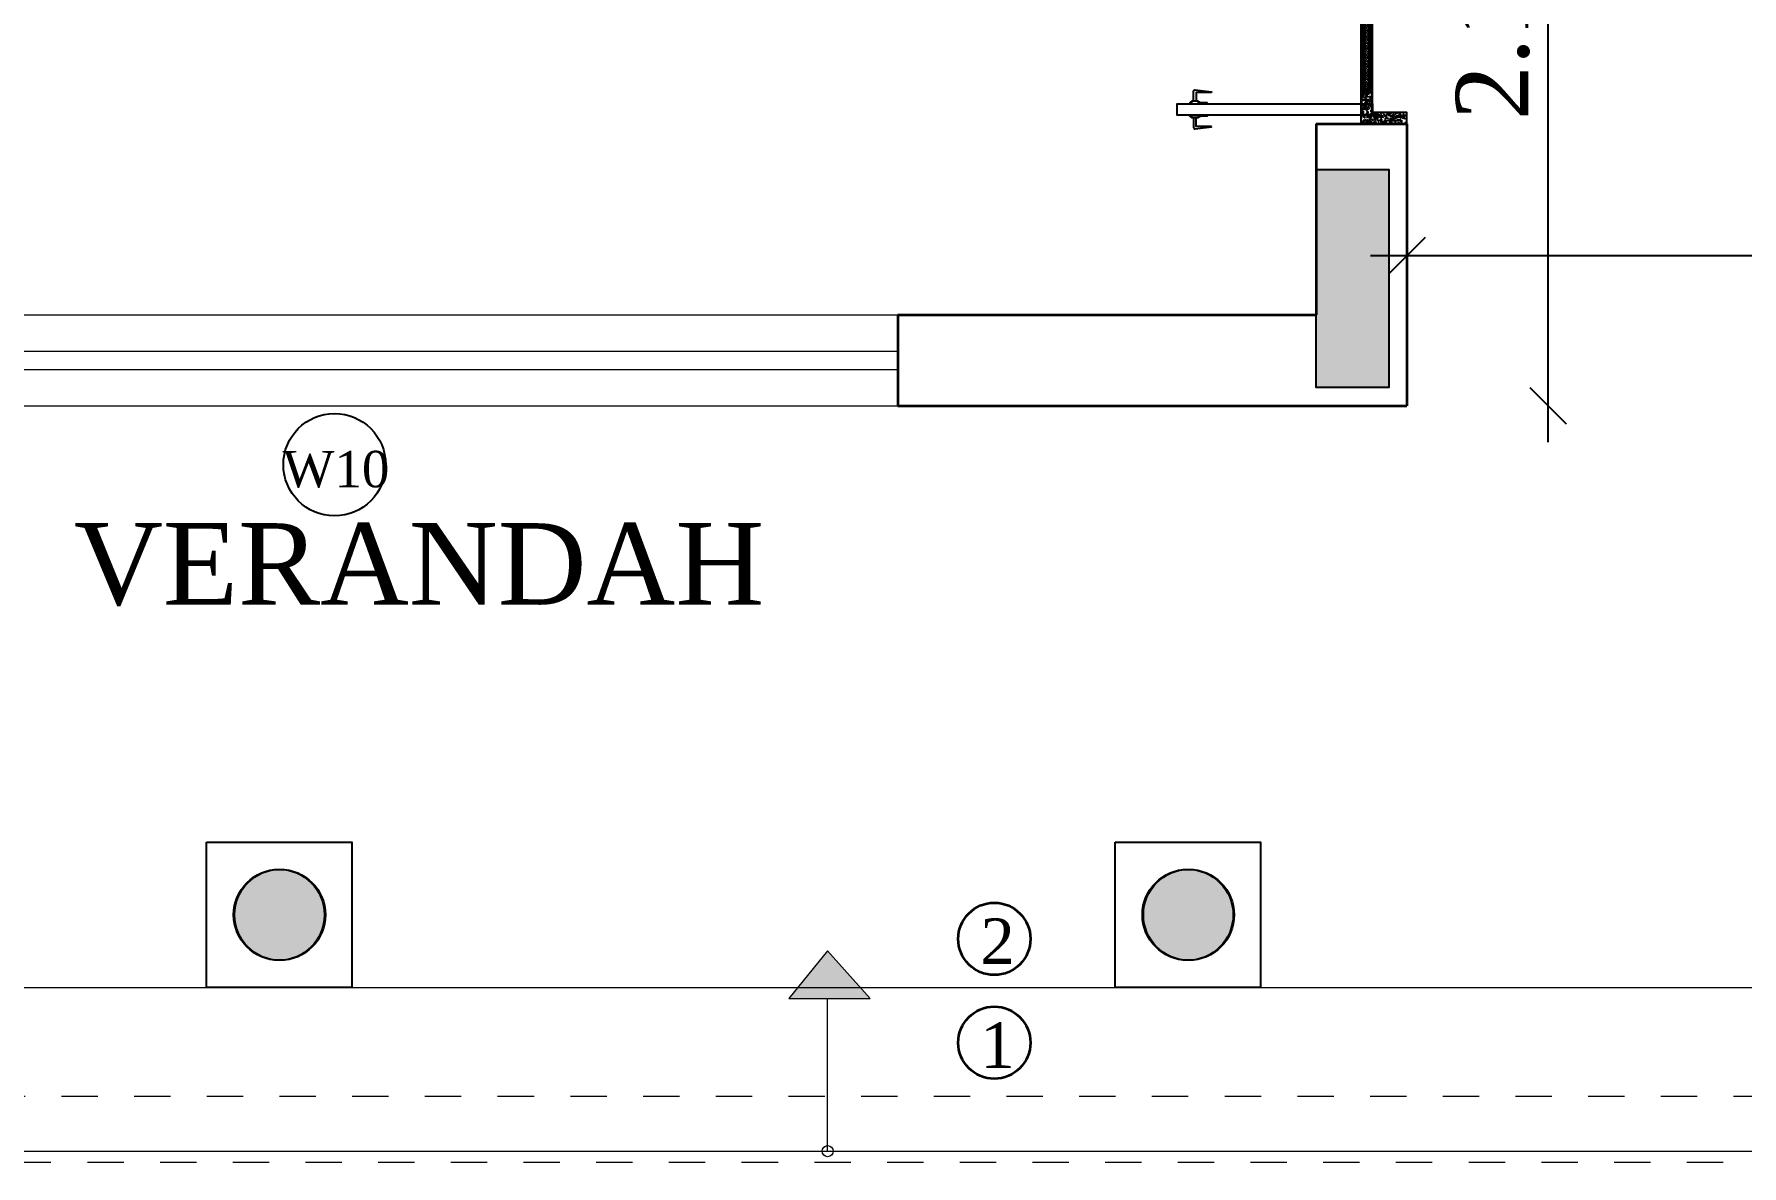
# Model space of a CAD drawing. Header units: metres. Extents: x 503482 to 1007323, y 2781056 to 5562345.
# Drawn here: x 503508.685 to 503513.383, y 2781126.736 to 2781129.848 of the extents above; entities that cross this region are included whole.
import ezdxf

# ---------------------------------------------------------------- set-up
doc = ezdxf.new("R2010")
doc.units = ezdxf.units.M
doc.header["$LTSCALE"] = 10
doc.header["$MEASUREMENT"] = 0
doc.header["$PDMODE"] = 3
for name, pattern in [('1013-Lower$0$CACHE', [0.375, 0.25, -0.125]), ('HIDDEN', [0.375, 0.25, -0.125]), ('K3 X-REF$0$MOCK-UP KING XREF$0$HIDDEN IDS', [3.33375, 2.2225, -1.11125])]:
    doc.linetypes.add(name, pattern=pattern)
doc.layers.get('0').update_dxf_attribs({"linetype": 'CONTINUOUS'})
doc.layers.get('DEFPOINTS').update_dxf_attribs({"linetype": 'CONTINUOUS'})
for name, color, linetype, lineweight in [('01 wall', 4, 'CONTINUOUS', 35), ('01_WALLS', 7, 'CONTINUOUS', 25), ('S-TIE BEAM', 3, 'CONTINUOUS', 25), ('TEXT', 254, 'CONTINUOUS', 13), ('win', 6, 'CONTINUOUS', 15), ('WINDOW', 5, 'CONTINUOUS', 9)]:
    doc.layers.add(name, color=color, linetype=linetype, lineweight=lineweight)
for name, color, linetype in [('ACCESSORIES', 1, 'CONTINUOUS'), ('DOOR', 8, 'CONTINUOUS'), ('IBS_WOOD', 32, 'CONTINUOUS'), ('IDT-13Light', 134, 'CONTINUOUS'), ('IDT-18Norm', 30, 'CONTINUOUS'), ('IDT-HATCH', 250, 'CONTINUOUS'), ('IDT_13LIGHT', 134, 'CONTINUOUS'), ('IDT_HATCH', 253, 'CONTINUOUS'), ('S-COL', 6, 'CONTINUOUS'), ('S-COL HATCH', 161, 'CONTINUOUS')]:
    doc.layers.add(name, color=color, linetype=linetype)
doc.styles.add('AREAL', font='times.ttf')
doc.dimstyles.new('bdc-1-100-A', dxfattribs={"dimtxt": 0.2, "dimasz": 0.1, "dimexe": 0, "dimexo": 0, "dimgap": 0.05, "dimtad": 1, "dimzin": 7, "dimdsep": 46, "dimtxsty": 'AREAL', "dimblk": 'OBLIQUE', "dimcen": 0.001, "dimdle": 0.1, "dimse1": 1, "dimse2": 1, "dimclrd": 15, "dimclre": 8, "dimclrt": 3, "dimadec": 0, "dimazin": 0, "dimtfac": 1, "dimtix": 1, "dimtmove": 2, "dimatfit": 3, "dimldrblk": 'OBLIQUE', "dimfxl": 0.1, "dimtolj": 1, "dimtzin": 0, "dimlwe": 5, "dimarcsym": 0})
pattern_1 = [(270, (1193466.138184713, 369630.9435263549), (3.000000000000001, -1.285879139104721e-15), [])]
pattern_2 = [(220.2364000000001, (1314412.3095089, -168548.5873393698), (424.2638028037464, 353.5537234163556), [6.020800000000002, -596.0589500000001]), (236.3099, (1314407.713314822, -168552.4764266664), (-106.0661274890918, -176.776638176288), [7.648550000000002, -247.30245]), (270, (1314403.470674135, -168558.840387697), (35.35535, -35.35535000000001), [5.65685, -65.05380000000002]), (271.8475999999999, (1314403.470674135, -168564.4972419465), (35.35515180424113, -1025.30484585114), [10.96585, -1085.61975]), (237.9946, (1314403.824227525, -168575.4573970549), (247.4874862048709, 388.9086711511026), [6.670850000000002, -660.4123500000002]), (225, (1314400.288693619, -168581.1142513044), (-1.143520763877847e-14, -70.71067811865477), [12.5, -37.50000000000001]), (215.5377, (1314391.449858855, -168589.9530860693), (212.1319959210954, 141.4214493806981), [6.082750000000002, -298.0553500000001]), (219.2894, (1314421.855450446, -168558.1332809158), (353.5534166912468, 282.8426456116471), [5.024949999999996, -497.4688499999998]), (225, (1314417.966363149, -168561.3152614312), (-1.143520763877847e-14, -70.71067811865477), [7.500000000000002, -42.50000000000001]), (253.3008, (1314412.66306229, -168566.6185622901), (-176.7762090035273, -601.0409052168134), [7.382399999999986, -730.858749999998]), (277.125, (1314410.541741947, -168573.689630102), (-35.35524128397002, 318.198085626363), [11.40175, -558.6859500000002]), (264.2893999999999, (1314411.955955509, -168585.0033386009), (-35.35537468593733, -388.9087392513051), [7.106350000000002, -703.5272000000001]), (231.3402, (1314411.248848728, -168592.0744064128), (-247.4872964695839, -318.1980862375493), [9.0554, -443.7138500000001]), (213.1113, (1314405.591994478, -168599.1454742247), (601.0410410635451, 388.9082617529904), [9.708250000000001, -961.1161500000002]), (218.2902, (1314432.815605554, -168569.0934360243), (-353.5532095384175, -282.8429640811467), [8.558600000000002, -847.3035000000003]), (228.3665, (1314426.098091133, -168574.3967368832), (-530.3296743047689, -601.0411276496543), [8.5147, -842.9546499999999]), (258.6901, (1314420.441236883, -168580.7606979138), (35.35527624222257, 106.0660487247858), [9.013899999999982, -171.2636999999997]), (272.4896, (1314418.67346993, -168589.5995326787), (35.35597388298, -742.4620987575368), [8.139400000000002, -805.8016000000002]), (239.9314, (1314419.027023321, -168597.7312606623), (-282.842839080228, -494.9746580499211), [7.762100000000003, -768.4466500000001]), (225, (1314415.137936024, -168604.4487750836), (-1.143520763877847e-14, -70.71067811865477), [6.000000000000002, -44.00000000000001]), (212.0054, (1314410.895295337, -168608.6914157707), (-388.9086711511026, -247.4874862048708), [6.670849999999996, -660.4123499999994]), (225, (1314395.338946151, -168553.5370868382), (-1.143520763877847e-14, -70.71067811865477), [0, -50.00000000000001]), (88.15239999999997, (1314395.692499542, -168563.7901351654), (-35.35515180424137, -1025.30484585114), [10.96585, -1085.61975]), (71.56510000000003, (1314431.401391992, -168588.1853191163), (-7.606543771310214e-05, 70.71069464152303), [4.472149999999991, -107.3312499999999]), (53.13009999999999, (1314432.815605554, -168583.9426784292), (176.776710168704, 247.4873427366389), [7.071050000000001, -346.4823000000001]), (21.80139999999999, (1314437.058246241, -168578.2858241797), (247.4874107481231, 106.065960800437), [3.807899999999996, -376.9807499999994]), (251.5651, (1314395.692499542, -168563.7901351654), (7.606543769889129e-05, -70.71069464152306), [5.590149999999985, -106.2132499999998]), (231.7098, (1314393.924732589, -168569.0934360243), (282.8429640811466, 353.5532095384177), [8.558599999999982, -847.3034999999991]), (214.8753, (1314388.62143173, -168575.8109504455), (-707.1070420476449, -494.9744003847503), [14.22144999999999, -1407.924799999999]), (214.6952, (1314408.420421603, -168544.6982520733), (-247.4872262092325, -176.7769104449028), [5.590150000000001, -553.4268000000001]), (240.5241, (1314403.824227525, -168547.8802325886), (282.8428272742392, 494.9747044831888), [9.340750000000002, -924.7363000000003]), (267.8789, (1314399.228033448, -168556.0119605723), (35.35537581803198, 883.8834957938623), [9.552500000000002, -945.6961500000002]), (259.6952, (1314398.874480057, -168565.5579021183), (-106.0655098074084, -601.040865428254), [7.905700000000002, -782.6637000000002]), (234.4623, (1314397.460266495, -168573.3360767114), (-141.4214493806983, -212.1319959210954), [9.124150000000002, -295.0140000000001]), (218.4181, (1314392.156965636, -168580.7606979138), (671.7510227526642, 530.3306069414718), [13.08625, -1295.539]), (216.8698999999999, (1314417.259256368, -168553.5370868382), (247.4873427366392, 176.7767101687036), [7.071050000000001, -346.4823000000001]), (236.3099, (1314411.602402119, -168557.7797275253), (-106.0661274890918, -176.776638176288), [7.648550000000002, -247.30245]), (267.5104, (1314407.359761431, -168564.1436885559), (35.3559738829802, 742.4620987575368), [8.13939999999999, -805.8015999999994]), (270, (1314407.006208041, -168572.2754165396), (35.35535, -35.35535000000001), [9.192400000000003, -61.51830000000002]), (242.354, (1314407.006208041, -168581.467804695), (318.1983172942926, 601.0406410199257), [8.38154999999999, -829.7711999999993]), (221.6335, (1314403.117120744, -168588.8924258975), (601.041127649654, 530.3296743047691), [8.5147, -842.9546499999999]), (207.8972999999999, (1314396.753159714, -168594.549280147), (-459.6193096385276, -247.4875939451629), [6.800750000000002, -673.2728000000001]), (216.2538, (1314426.098091133, -168562.375921603), (-282.8428373996648, -212.1318625042259), [6.576450000000002, -651.0708500000001]), (239.9314, (1314420.794790274, -168566.2650088995), (-282.842839080228, -494.9746580499211), [7.762100000000003, -768.4466500000001]), (257.0054, (1314416.905702977, -168572.9825233208), (70.71060173025771, 282.8427142482283), [9.433999999999969, -462.2650999999991]), (274.8991, (1314414.784382634, -168582.1749114762), (-70.71081493537152, 848.5281370466677), [12.41975, -1229.5545]), (240.9454, (1314415.845042806, -168594.549280147), (106.066025569776, 176.7766958605026), [7.280100000000003, -356.7254000000001]), (218.9909999999999, (1314412.3095089, -168600.9132411776), (-388.9086967151391, -318.1980668578058), [9.552500000000002, -945.6961500000002]), (201.8014, (1314404.884887697, -168606.9236488177), (-247.4874107481231, -106.0659608004369), [3.807899999999996, -376.9807499999994]), (215.5377, (1314436.704692851, -168572.9825233208), (212.1319959210954, 141.4214493806981), [6.082750000000002, -298.0553500000001]), (235.008, (1314431.754945382, -168576.5180572267), (-318.1979130265112, -459.6195147823718), [8.631350000000001, -854.5025000000003]), (262.4054, (1314426.805197914, -168583.5891250386), (-106.0653988967172, -813.1728838394242), [10.70045, -1059.34625]), (254.0546, (1314390.035645292, -168558.840387697), (-106.0660298129341, -388.9087442108327), [5.1478, -509.6337000000001]), (235.7843, (1314388.62143173, -168563.7901351654), (459.6193707901, 671.7514440142612), [10.6888, -1058.18915]), (217.8749999999999, (1314382.61102409, -168572.6289699302), (282.8426651599565, 212.1321085297444), [12.09339999999998, -391.0194999999995])]
pattern_3 = [(220.2364000000001, (1314394.291618302, -168549.0694487719), (424.2638028037464, 353.5537234163556), [6.020800000000002, -596.0589500000001]), (236.3099, (1314389.695424224, -168552.9585360684), (-106.0661274890918, -176.776638176288), [7.648550000000002, -247.30245]), (270, (1314385.452783537, -168559.3224970991), (35.35535, -35.35535000000001), [5.65685, -65.05380000000002]), (271.8475999999999, (1314385.452783537, -168564.9793513486), (35.35515180424113, -1025.30484585114), [10.96585, -1085.61975]), (237.9946, (1314385.806336928, -168575.939506457), (247.4874862048709, 388.9086711511026), [6.670850000000002, -660.4123500000002]), (225, (1314382.270803022, -168581.5963607065), (-1.143520763877847e-14, -70.71067811865477), [12.5, -37.50000000000001]), (215.5377, (1314373.431968257, -168590.4351954713), (212.1319959210954, 141.4214493806981), [6.082750000000002, -298.0553500000001]), (219.2894, (1314403.837559848, -168558.6153903179), (353.5534166912468, 282.8426456116471), [5.024949999999996, -497.4688499999998]), (225, (1314399.948472552, -168561.7973708333), (-1.143520763877847e-14, -70.71067811865477), [7.500000000000002, -42.50000000000001]), (253.3008, (1314394.645171693, -168567.1006716922), (-176.7762090035273, -601.0409052168134), [7.382399999999987, -730.8587499999982]), (277.125, (1314392.523851349, -168574.171739504), (-35.35524128397002, 318.198085626363), [11.40175, -558.6859500000002]), (264.2893999999999, (1314393.938064912, -168585.485448003), (-35.35537468593733, -388.9087392513051), [7.106350000000002, -703.5272000000001]), (231.3402, (1314393.23095813, -168592.5565158149), (-247.4872964695839, -318.1980862375493), [9.0554, -443.7138500000001]), (213.1113, (1314387.574103881, -168599.6275836267), (601.0410410635451, 388.9082617529904), [9.708250000000001, -961.1161500000002]), (218.2902, (1314414.797714957, -168569.5755454263), (-353.5532095384175, -282.8429640811467), [8.558600000000002, -847.3035000000003]), (228.3665, (1314408.080200535, -168574.8788462852), (-530.3296743047689, -601.0411276496543), [8.5147, -842.9546499999999]), (258.6901, (1314402.423346286, -168581.2428073159), (35.35527624222257, 106.0660487247858), [9.013899999999984, -171.2636999999997]), (272.4896, (1314400.655579333, -168590.0816420807), (35.35597388298, -742.4620987575368), [8.139400000000002, -805.8016000000002]), (239.9314, (1314401.009132723, -168598.2133700644), (-282.842839080228, -494.9746580499211), [7.762100000000003, -768.4466500000001]), (225, (1314397.120045427, -168604.9308844857), (-1.143520763877847e-14, -70.71067811865477), [6.000000000000002, -44.00000000000001]), (212.0054, (1314392.87740474, -168609.1735251728), (-388.9086711511026, -247.4874862048708), [6.670849999999996, -660.4123499999994]), (225, (1314377.321055554, -168554.0191962402), (-1.143520763877847e-14, -70.71067811865477), [0, -50.00000000000001]), (88.15239999999997, (1314377.674608944, -168564.2722445674), (-35.35515180424137, -1025.30484585114), [10.96585, -1085.61975]), (71.56510000000003, (1314413.383501394, -168588.6674285184), (-7.606543771310214e-05, 70.71069464152303), [4.472149999999992, -107.3312499999999]), (53.13009999999999, (1314414.797714957, -168584.4247878313), (176.776710168704, 247.4873427366389), [7.071050000000001, -346.4823000000001]), (21.80139999999999, (1314419.040355644, -168578.7679335818), (247.4874107481231, 106.065960800437), [3.807899999999997, -376.9807499999995]), (251.5651, (1314377.674608944, -168564.2722445674), (7.606543769889129e-05, -70.71069464152306), [5.590149999999986, -106.2132499999998]), (231.7098, (1314375.906841991, -168569.5755454263), (282.8429640811466, 353.5532095384177), [8.558599999999984, -847.3034999999992]), (214.8753, (1314370.603541132, -168576.2930598476), (-707.1070420476449, -494.9744003847503), [14.22144999999999, -1407.924799999999]), (214.6952, (1314390.402531006, -168545.1803614754), (-247.4872262092325, -176.7769104449028), [5.590150000000001, -553.4268000000001]), (240.5241, (1314385.806336928, -168548.3623419907), (282.8428272742392, 494.9747044831888), [9.340750000000002, -924.7363000000003]), (267.8789, (1314381.21014285, -168556.4940699744), (35.35537581803198, 883.8834957938623), [9.552500000000002, -945.6961500000002]), (259.6952, (1314380.85658946, -168566.0400115204), (-106.0655098074084, -601.040865428254), [7.905700000000002, -782.6637000000002]), (234.4623, (1314379.442375897, -168573.8181861134), (-141.4214493806983, -212.1319959210954), [9.124150000000002, -295.0140000000001]), (218.4181, (1314374.139075038, -168581.2428073159), (671.7510227526642, 530.3306069414718), [13.08625, -1295.539]), (216.8698999999999, (1314399.24136577, -168554.0191962402), (247.4873427366392, 176.7767101687036), [7.071050000000001, -346.4823000000001]), (236.3099, (1314393.584511521, -168558.2618369273), (-106.0661274890918, -176.776638176288), [7.648550000000002, -247.30245]), (267.5104, (1314389.341870834, -168564.625797958), (35.3559738829802, 742.4620987575368), [8.13939999999999, -805.8015999999994]), (270, (1314388.988317443, -168572.7575259416), (35.35535, -35.35535000000001), [9.192400000000003, -61.51830000000002]), (242.354, (1314388.988317443, -168581.9499140971), (318.1983172942926, 601.0406410199257), [8.38154999999999, -829.7711999999993]), (221.6335, (1314385.099230147, -168589.3745352995), (601.041127649654, 530.3296743047691), [8.5147, -842.9546499999999]), (207.8972999999999, (1314378.735269116, -168595.031389549), (-459.6193096385276, -247.4875939451629), [6.800750000000002, -673.2728000000001]), (216.2538, (1314408.080200535, -168562.858031005), (-282.8428373996648, -212.1318625042259), [6.576450000000002, -651.0708500000001]), (239.9314, (1314402.776899676, -168566.7471183016), (-282.842839080228, -494.9746580499211), [7.762100000000003, -768.4466500000001]), (257.0054, (1314398.88781238, -168573.4646327228), (70.71060173025771, 282.8427142482283), [9.43399999999997, -462.2650999999992]), (274.8991, (1314396.766492036, -168582.6570208783), (-70.71081493537152, 848.5281370466677), [12.41975, -1229.5545]), (240.9454, (1314397.827152208, -168595.031389549), (106.066025569776, 176.7766958605026), [7.280100000000003, -356.7254000000001]), (218.9909999999999, (1314394.291618302, -168601.3953505797), (-388.9086967151391, -318.1980668578058), [9.552500000000002, -945.6961500000002]), (201.8014, (1314386.8669971, -168607.4057582198), (-247.4874107481231, -106.0659608004369), [3.807899999999997, -376.9807499999995]), (215.5377, (1314418.686802253, -168573.4646327228), (212.1319959210954, 141.4214493806981), [6.082750000000002, -298.0553500000001]), (235.008, (1314413.737054785, -168577.0001666288), (-318.1979130265112, -459.6195147823718), [8.631350000000001, -854.5025000000003]), (262.4054, (1314408.787307316, -168584.0712344407), (-106.0653988967172, -813.1728838394242), [10.70045, -1059.34625]), (254.0546, (1314372.017754695, -168559.3224970991), (-106.0660298129341, -388.9087442108327), [5.1478, -509.6337000000001]), (235.7843, (1314370.603541132, -168564.2722445674), (459.6193707901, 671.7514440142612), [10.6888, -1058.18915]), (217.8749999999999, (1314364.593133492, -168573.1110793322), (282.8426651599565, 212.1321085297444), [12.09339999999998, -391.0194999999995])]
pattern_4 = [(220.2364, (1315474.658731781, -168522.070298541), (424.2638028037464, 353.5537234163554), [6.020799999999988, -596.0589499999984]), (236.3098999999999, (1315470.062537703, -168525.9593858376), (-106.0661274890918, -176.7766381762879), [7.64854999999999, -247.3024499999997]), (270, (1315465.819897016, -168532.3233468683), (35.35534999999998, -35.35535000000002), [5.656849999999999, -65.05380000000001]), (271.8475999999999, (1315465.819897016, -168537.9802011178), (35.35515180424087, -1025.30484585114), [10.96585, -1085.61975]), (237.9946, (1315466.173450407, -168548.9403562262), (247.4874862048709, 388.9086711511023), [6.67085, -660.41235]), (224.9999999999999, (1315462.637916501, -168554.5972104757), (-2.875432876348834e-14, -70.71067811865476), [12.5, -37.5]), (215.5377, (1315453.799081736, -168563.4360452405), (212.1319959210954, 141.421449380698), [6.082749999999979, -298.0553499999987]), (219.2894, (1315484.204673327, -168531.6162400871), (353.5534166912468, 282.8426456116469), [5.024949999999992, -497.4688499999995]), (224.9999999999999, (1315480.31558603, -168534.7982206024), (-2.875432876348834e-14, -70.71067811865476), [7.5, -42.5]), (253.3007999999999, (1315475.012285172, -168540.1015214613), (-176.7762090035274, -601.0409052168133), [7.382399999999992, -730.8587499999988]), (277.125, (1315472.890964828, -168547.1725892732), (-35.35524128396994, 318.198085626363), [11.40175, -558.68595]), (264.2893999999999, (1315474.305178391, -168558.4862977721), (-35.35537468593743, -388.908739251305), [7.106349999999998, -703.5271999999998]), (231.3402, (1315473.598071609, -168565.557365584), (-247.4872964695839, -318.1980862375491), [9.055399999999997, -443.71385]), (213.1113, (1315467.94121736, -168572.6284333959), (601.0410410635451, 388.9082617529902), [9.708249999999996, -961.1161499999997]), (218.2902, (1315495.164828436, -168542.5763951955), (-353.5532095384175, -282.8429640811465), [8.5586, -847.3035000000001]), (228.3665, (1315488.447314014, -168547.8796960544), (-530.329674304769, -601.041127649654), [8.514699999999998, -842.9546499999998]), (258.6900999999999, (1315482.790459765, -168554.2436570851), (35.35527624222259, 106.0660487247858), [9.013899999999996, -171.2636999999999]), (272.4895999999999, (1315481.022692812, -168563.0824918499), (35.35597388297981, -742.4620987575366), [8.1394, -805.8016]), (239.9313999999999, (1315481.376246202, -168571.2142198335), (-282.8428390802281, -494.9746580499208), [7.762099999999992, -768.4466499999987]), (224.9999999999999, (1315477.487158906, -168577.9317342548), (-2.875432876348834e-14, -70.71067811865476), [6, -44]), (212.0053999999999, (1315473.244518219, -168582.1743749419), (-388.9086711511026, -247.4874862048706), [6.670849999999993, -660.412349999999]), (224.9999999999999, (1315457.688169033, -168527.0200460094), (-2.875432876348834e-14, -70.71067811865476), [0, -50]), (88.15239999999996, (1315458.041722423, -168537.2730943366), (-35.35515180424162, -1025.30484585114), [10.96584999999998, -1085.619749999997]), (71.5651, (1315493.750614873, -168561.6682782875), (-7.6065437695783e-05, 70.71069464152302), [4.472149999999989, -107.3312499999998]), (53.13009999999996, (1315495.164828436, -168557.4256376004), (176.7767101687041, 247.4873427366388), [7.071049999999988, -346.4822999999993]), (21.80139999999997, (1315499.407469123, -168551.7687833509), (247.4874107481231, 106.0659608004369), [3.8079, -376.9807499999999]), (251.5650999999999, (1315458.041722423, -168537.2730943366), (7.606543768157215e-05, -70.71069464152305), [5.590149999999992, -106.2132499999999]), (231.7098, (1315456.27395547, -168542.5763951955), (282.8429640811467, 353.5532095384175), [8.558599999999975, -847.3034999999985]), (214.8752999999999, (1315450.970654611, -168549.2939096167), (-707.107042047645, -494.97440038475), [14.22144999999998, -1407.924799999998]), (214.6952, (1315470.769644485, -168518.1812112445), (-247.4872262092325, -176.7769104449027), [5.59015, -553.4268]), (240.5240999999999, (1315466.173450407, -168521.3631917599), (282.8428272742393, 494.9747044831886), [9.34074999999998, -924.7362999999988]), (267.8789, (1315461.577256329, -168529.4949197435), (35.35537581803219, 883.883495793862), [9.5525, -945.69615]), (259.6952, (1315461.223702939, -168539.0408612895), (-106.0655098074085, -601.0408654282539), [7.9057, -782.6637]), (234.4623, (1315459.809489376, -168546.8190358826), (-141.4214493806983, -212.1319959210953), [9.124149999999995, -295.0139999999998]), (218.4181, (1315454.506188517, -168554.2436570851), (671.7510227526643, 530.3306069414715), [13.08625, -1295.539]), (216.8698999999999, (1315479.608479249, -168527.0200460094), (247.4873427366392, 176.7767101687035), [7.07105, -346.4823000000001]), (236.3098999999999, (1315473.951625, -168531.2626866965), (-106.0661274890918, -176.7766381762879), [7.64854999999999, -247.3024499999997]), (267.5103999999999, (1315469.708984313, -168537.6266477272), (35.35597388298038, 742.4620987575366), [8.139399999999984, -805.801599999999]), (270, (1315469.355430922, -168545.7583757108), (35.35534999999998, -35.35535000000002), [9.192400000000001, -61.5183]), (242.354, (1315469.355430922, -168554.9507638662), (318.1983172942926, 601.0406410199255), [8.381549999999983, -829.7711999999988]), (221.6334999999999, (1315465.466343626, -168562.3753850687), (601.0411276496541, 530.3296743047688), [8.514699999999975, -842.9546499999983]), (207.8972999999999, (1315459.102382595, -168568.0322393182), (-459.6193096385276, -247.4875939451627), [6.800749999999999, -673.2727999999998]), (216.2538, (1315488.447314014, -168535.8588807742), (-282.8428373996648, -212.1318625042258), [6.576449999999999, -651.0708499999997]), (239.9313999999999, (1315483.144013155, -168539.7479680707), (-282.8428390802281, -494.9746580499208), [7.762099999999992, -768.4466499999987]), (257.0054, (1315479.254925859, -168546.465482492), (70.71060173025776, 282.8427142482282), [9.433999999999958, -462.2650999999987]), (274.8991, (1315477.133605515, -168555.6578706474), (-70.7108149353713, 848.5281370466674), [12.41975, -1229.5545]), (240.9453999999999, (1315478.194265687, -168568.0322393182), (106.066025569776, 176.7766958605026), [7.2801, -356.7254]), (218.9909999999999, (1315474.658731781, -168574.3962003489), (-388.9086967151391, -318.1980668578057), [9.5525, -945.69615]), (201.8013999999999, (1315467.234110579, -168580.4066079889), (-247.4874107481231, -106.0659608004368), [3.807899999999999, -376.9807499999999]), (215.5377, (1315499.053915732, -168546.465482492), (212.1319959210954, 141.421449380698), [6.082749999999979, -298.0553499999987]), (235.0079999999999, (1315494.104168264, -168550.0010163979), (-318.1979130265112, -459.6195147823716), [8.631349999999996, -854.5024999999998]), (262.4053999999999, (1315489.154420795, -168557.0720842098), (-106.0653988967174, -813.172883839424), [10.70045, -1059.34625]), (254.0546, (1315452.384868174, -168532.3233468683), (-106.0660298129341, -388.9087442108325), [5.147799999999999, -509.6337]), (235.7843, (1315450.970654611, -168537.2730943366), (459.6193707901, 671.751444014261), [10.6888, -1058.189149999999]), (217.8749999999998, (1315444.960246971, -168546.1119291014), (282.8426651599565, 212.1321085297443), [12.09339999999998, -391.0194999999993])]

# ---------------------------------------------------------------- blocks, each defined once
blk = doc.blocks.new('A$Ca7303c29')
at = {"layer": 'S-COL HATCH', "ltscale": 0.04}
h = blk.add_hatch(color=161, dxfattribs=at)
h.dxf.hatch_style = 1
h.paths.add_polyline_path([(5.399997837201227, -16.80009134672582), (5.599997837212868, -16.80009134672582), (5.599997837212868, -17.40009134681895), (5.399997837201227, -17.40009134681895)])
h = blk.add_hatch(color=161, dxfattribs=at)
h.dxf.hatch_style = 1
edge = h.paths.add_edge_path()
edge.add_arc((2.549997837108094, -18.85013029258698), 0.1249999999125503, 0, 360)
h = blk.add_hatch(color=161, dxfattribs=at)
h.dxf.hatch_style = 1
edge = h.paths.add_edge_path()
edge.add_arc((5.049997837108094, -18.85013029258698), 0.1249999999125503, 0, 360)
at = {"layer": 'S-COL', "color": 6, "ltscale": 0.04}
blk.add_lwpolyline([(5.399997837201227, -16.80009134672582), (5.599997837212868, -16.80009134672582), (5.599997837212868, -17.40009134681895), (5.399997837201227, -17.40009134681895)], close=True, dxfattribs=at)
for centre in [(2.549997837108094, -18.85013029258698), (5.049997837108094, -18.85013029258698)]:
    blk.add_circle(centre, 0.1249999999125503, dxfattribs=at)
blk = doc.blocks.new('*U1114')
at = {"color": 250, "lineweight": 5}
for p, q in [((0.4997202185804627, 12.86493921582586), (-22.01131877895229, -7.135061599139606)), ((-22.01131845855654, 12.86493840080219), (0.4997198984175419, -7.135060784174145))]:
    blk.add_line(p, q, dxfattribs=at)
at = {"lineweight": 9, "elevation": 5.237217e-10}
blk.add_lwpolyline([(0.4997202185804627, 12.86493921582586), (-22.01131845855654, 12.86493840080219), (-22.01131877895229, -7.135061599139606), (0.4997198984175419, -7.135060784174145)], close=True, dxfattribs=at)
blk = doc.blocks.new('*U1117')
at = {"color": 250, "lineweight": 5}
for p, q in [((0.4997202185804627, 12.86493921582586), (-18.99999807918928, -7.135061599139606)), ((-18.99999775879352, 12.86493840080219), (0.4997198984175419, -7.135060784174145))]:
    blk.add_line(p, q, dxfattribs=at)
at = {"lineweight": 9, "elevation": 5.237217e-10}
blk.add_lwpolyline([(0.4997202185804627, 12.86493921582586), (-18.99999775879352, 12.86493840080219), (-18.99999807918928, -7.135061599139606), (0.4997198984175419, -7.135060784174145)], close=True, dxfattribs=at)
blk = doc.blocks.new('MAIN DOOR HANDLE')
blk.add_lwpolyline([(29.24017594917586, 0), (-70.7598240559455, 0), (-70.7598240559455, -5), (-27.90951194125228, -4.999999992942321), (-27.90951194078662, -10), (-18.51504182559438, -10), (-18.51504182512872, -15), (18.51504182512781, -14.99999999976717), (18.51504182512781, -10), (26.06078841234466, -10), (26.060788411879, -5), (29.24017594917586, -5)], close=True)
blk.add_lwpolyline([(-97.33910628524518, -65.00000000002183), (-7.500000000231921, -65.00000000002183), (-7.500000000231921, -14.99999999993452), (7.500000000232831, -14.99999999983265), (7.500000000698492, -72.60245757194207, -0.4866019755255527), (-1.914684680522441, -79.98576266083546), (-97.33910628571084, -68.44609479945939)], format="xyb", close=True)
blk = doc.blocks.new('*U1115')
at = {"color": 250, "lineweight": 5}
for p, q in [((1.997725638299001, 12.86493921582586), (-18.99999807918928, -7.135061599139606)), ((-18.99999775879352, 12.86493840080219), (1.99772531813608, -7.135060784174145))]:
    blk.add_line(p, q, dxfattribs=at)
at = {"lineweight": 9, "elevation": 5.237217e-10}
blk.add_lwpolyline([(1.997725638299001, 12.86493921582586), (-18.99999775879352, 12.86493840080219), (-18.99999807918928, -7.135061599139606), (1.99772531813608, -7.135060784174145)], close=True, dxfattribs=at)
blk = doc.blocks.new('*U1116')
at = {"color": 250, "lineweight": 5}
for p, q in [((-4.993745496060017, 12.86493921582586), (-18.99999807918928, -7.135061599139606)), ((-18.99999775879352, 12.86493840080219), (-4.993745816222937, -7.135060784174145))]:
    blk.add_line(p, q, dxfattribs=at)
at = {"lineweight": 9, "elevation": 5.237217e-10}
blk.add_lwpolyline([(-4.993745496060017, 12.86493921582586), (-18.99999775879352, 12.86493840080219), (-18.99999807918928, -7.135061599139606), (-4.993745816222937, -7.135060784174145)], close=True, dxfattribs=at)
blk = doc.blocks.new('gfdsgsfdhgshgfsdjf')
at = {"layer": 'IDT-HATCH'}
h = blk.add_hatch(dxfattribs=at)
h.set_pattern_fill('WOOD3', color=256, scale=50, angle=225, pattern_type=2)
h.set_pattern_definition(pattern_4)
h.paths.add_polyline_path([(1350593.000000001, -162084.0000000004), (1350643, -162084.0000000002), (1350642.999999999, -161937.0007585371), (1350627.999999999, -161937.0007585371), (1350627.999999999, -161884.0007585371), (1350597.998991176, -161884.0000000003), (1350597.998864578, -161889.007074971), (1350593.000000001, -161889.007074971)])
h = blk.add_hatch(dxfattribs=at)
h.set_pattern_fill('WOOD3', color=256, scale=50.00000000000001, angle=225, pattern_type=2)
h.set_pattern_definition(pattern_2)
h.paths.add_polyline_path([(1350729, -161930.9998736073), (1350729, -161918.9998736073), (1350744, -161918.9998736073), (1350744, -161898.9998736073), (1350729, -161898.9998736073), (1350729, -161886.9998736073), (1350634, -161886.9998736073), (1350634, -161930.9998736073)])
h = blk.add_hatch(dxfattribs=at)
h.set_pattern_fill('WOOD3', color=256, scale=50.00000000000001, angle=225, pattern_type=2)
h.set_pattern_definition(pattern_3)
h.paths.add_polyline_path([(1351445, -161930.9998736082), (1351445, -161918.9998736082), (1351430, -161918.9998736082), (1351430, -161898.9998736082), (1351445, -161898.9998736082), (1351445, -161886.9998736082), (1351540, -161886.9998736082), (1351540, -161930.9998736082)])
h = blk.add_hatch(dxfattribs=at)
h.set_pattern_fill('WOOD3', color=256, scale=50.00000000000001, angle=225, pattern_type=2)
h.set_pattern_definition(pattern_3)
h.paths.add_polyline_path([(1351641, -161930.9998736082), (1351641, -161918.9998736082), (1351656, -161918.9998736082), (1351656, -161898.9998736082), (1351641, -161898.9998736082), (1351641, -161886.9998736082), (1351546, -161886.9998736082), (1351546, -161930.9998736082)])
h = blk.add_hatch(dxfattribs=at)
h.set_pattern_fill('WOOD3', color=256, scale=50.00000000000001, angle=225, pattern_type=2)
h.set_pattern_definition(pattern_2)
h.paths.add_polyline_path([(1352357.000000001, -161930.9998736073), (1352357.000000001, -161918.9998736073), (1352342.000000001, -161918.9998736073), (1352342.000000001, -161898.9998736073), (1352357.000000001, -161898.9998736073), (1352357.000000001, -161886.9998736073), (1352452.000000001, -161886.9998736073), (1352452.000000001, -161930.9998736073)])
h = blk.add_hatch(dxfattribs=at)
h.set_pattern_fill('WOOD3', color=256, scale=50, angle=225, pattern_type=2)
h.set_pattern_definition(pattern_4)
h.paths.add_polyline_path([(1352493, -162084.0000000004), (1352443.000000001, -162084.0000000002), (1352443.000000001, -161937.0007585371), (1352458.000000001, -161937.0007585371), (1352458.000000001, -161884.0007585371), (1352488.001008825, -161884.0000000003), (1352488.001135422, -161889.007074971), (1352493, -161889.007074971)])
at = {"layer": 'IDT_HATCH', "lineweight": 9}
h = blk.add_hatch(dxfattribs=at)
h.set_pattern_fill('_USER', color=256, scale=3.000000000000001, angle=270, style=0, pattern_type=0)
h.set_pattern_definition(pattern_1)
h.paths.add_polyline_path([(1351445, -161930.9998736082), (1351445, -161918.9998736082), (1350729, -161918.9998736082), (1350729, -161930.9998736082)])
h.paths.add_polyline_path([(1351445, -161898.9998736082), (1351445, -161886.9998736081), (1350729, -161886.9998736074), (1350729, -161898.9998736072)])
h = blk.add_hatch(dxfattribs=at)
h.set_pattern_fill('_USER', color=256, scale=3.000000000000001, angle=270, style=0, pattern_type=0)
h.set_pattern_definition(pattern_1)
h.paths.add_polyline_path([(1351641, -161930.9998736082), (1351641, -161918.9998736082), (1352357.000000001, -161918.9998736082), (1352357.000000001, -161930.9998736082)])
h.paths.add_polyline_path([(1351641, -161898.9998736082), (1351641, -161886.9998736081), (1352357.000000001, -161886.9998736074), (1352357.000000001, -161898.9998736072)])
for points in [[(1351540, -161886.9998736082), (1350634, -161886.9998736073), (1350634, -161930.9998736073), (1351540, -161930.9998736082)], [(1351546, -161886.9998736082), (1352452.000000001, -161886.9998736073), (1352452.000000001, -161930.9998736073), (1351546, -161930.9998736082)]]:
    blk.add_lwpolyline(points, close=True)
at = {"color": 250, "linetype": 'K3 X-REF$0$MOCK-UP KING XREF$0$HIDDEN IDS', "ltscale": 40}
for centre, start, end in [((1350602.643644087, -162032.8313463377), 8.993678778086057, 85.2791150028435), ((1352483.356355913, -162032.8313463377), 94.72088500834953, 171.0063212212804)]:
    blk.add_arc(centre, 952.0613857049229, start, end, dxfattribs=at)
at = {"layer": 'IBS_WOOD'}
for points in [[(1350681, -161933.9998736073), (1350631, -161933.9998736073), (1350631, -161083.9998736073), (1350681, -161083.9998736073)], [(1352405.000000001, -161933.9998736073), (1352455.000000001, -161933.9998736073), (1352455.000000001, -161083.9998736073), (1352405.000000001, -161083.9998736073)]]:
    blk.add_lwpolyline(points, close=True, dxfattribs=at)
for points in [[(1350593.000000001, -162084.0000000003), (1350593.000000001, -162083.9999999997), (1350643, -162084.0000000003), (1350643, -162084.0000000003), (1350643, -162084.0000000003), (1350642.999999999, -161937.0007585371), (1350627.999999999, -161937.0007585371), (1350627.999999999, -161884.0007585371), (1350597.998991176, -161884.0000000003), (1350597.998864578, -161889.007074971), (1350593.000000001, -161889.007074971), (1350593.000000001, -162084.0000000003)], [(1350729, -161898.9998736073), (1350729, -161886.9998736073), (1350634, -161886.9998736073), (1350634, -161930.9998736073), (1350729, -161930.9998736073), (1350729, -161918.9998736073), (1350744, -161918.9998736073), (1350744, -161898.9998736073), (1350729, -161898.9998736073)], [(1351445, -161898.9998736082), (1351445, -161886.9998736082), (1351540, -161886.9998736082), (1351540, -161930.9998736082), (1351445, -161930.9998736082), (1351445, -161918.9998736082), (1351430, -161918.9998736082), (1351430, -161898.9998736082), (1351445, -161898.9998736082)], [(1351641, -161898.9998736082), (1351641, -161886.9998736082), (1351546, -161886.9998736082), (1351546, -161930.9998736082), (1351641, -161930.9998736082), (1351641, -161918.9998736082), (1351656, -161918.9998736082), (1351656, -161898.9998736082), (1351641, -161898.9998736082)], [(1352357.000000001, -161898.9998736073), (1352357.000000001, -161886.9998736073), (1352452.000000001, -161886.9998736073), (1352452.000000001, -161930.9998736073), (1352357.000000001, -161930.9998736073), (1352357.000000001, -161918.9998736073), (1352342.000000001, -161918.9998736073), (1352342.000000001, -161898.9998736073), (1352357.000000001, -161898.9998736073)], [(1352493, -162084.0000000003), (1352493, -162083.9999999997), (1352443, -162084.0000000003), (1352443, -162084.0000000003), (1352443, -162084.0000000003), (1352443.000000001, -161937.0007585371), (1352458.000000001, -161937.0007585371), (1352458.000000001, -161884.0007585371), (1352488.001008825, -161884.0000000003), (1352488.001135422, -161889.007074971), (1352493, -161889.007074971), (1352493, -162084.0000000003)]]:
    blk.add_lwpolyline(points, dxfattribs=at)
at = {"layer": 'IDT-13Light', "ltscale": 0.5}
for p, q in [((1351445, -161886.9998736082), (1350729, -161886.9998736073)), ((1351445, -161898.9998736082), (1350744, -161898.9998736073)), ((1351445, -161918.9998736082), (1350744, -161918.9998736073)), ((1351641, -161886.9998736082), (1352357.000000001, -161886.9998736073)), ((1351641, -161898.9998736082), (1352342.000000001, -161898.9998736073)), ((1351641, -161918.9998736082), (1352342.000000001, -161918.9998736073)), ((1351445, -161930.9998736082), (1350729, -161930.9998736073)), ((1351641, -161930.9998736082), (1352357.000000001, -161930.9998736073))]:
    blk.add_line(p, q, dxfattribs=at)
at = {"layer": 'IDT-18Norm', "color": 252}
for points in [[(1351543, -161883.9998736082), (1350631, -161883.9998736073), (1350631, -161933.9998736073), (1351543, -161933.9998736082)], [(1351543, -161883.9998736082), (1352455.000000001, -161883.9998736073), (1352455.000000001, -161933.9998736073), (1351543, -161933.9998736082)]]:
    blk.add_lwpolyline(points, close=True, dxfattribs=at)
at = {"layer": 'ACCESSORIES', "yscale": 0.7480902685498938, "zscale": 0.7480902685498938}
for p, xscale, rotation in [((1350631, -161160.8741646857), -0.7480902685498938, 270), ((1350681, -161160.8741646857), 0.7480902685498938, 90.00000000000001), ((1352405.000000001, -161160.8741646857), -0.7480902685498938, 270), ((1352455.000000001, -161160.8741646857), 0.7480902685498938, 90), ((1351466.047877628, -161883.959065288), -0.7480902685498938, 180), ((1351619.952122373, -161883.959065288), 0.7480902685498938, 180)]:
    blk.add_blockref('MAIN DOOR HANDLE', p, dxfattribs=dict(at, xscale=xscale, rotation=rotation))
for p, xscale in [((1351466.047877628, -161933.969009084), 0.7480902685498938), ((1351619.952122373, -161933.969009084), -0.7480902685498938)]:
    blk.add_blockref('MAIN DOOR HANDLE', p, dxfattribs=dict(at, xscale=xscale))
at = {"layer": 'IDT_13LIGHT'}
for name, p in [('*U1114', (1350766.011319069, -161911.8648061414)), ('*U1117', (1350785.511030532, -161911.8648061415)), ('*U1117', (1350844.01018389, -161911.8648066443)), ('*U1117', (1350863.509907441, -161911.8648061416)), ('*U1117', (1350922.009060799, -161911.8648066444)), ('*U1117', (1350941.50878435, -161911.8648061416)), ('*U1117', (1351000.007937708, -161911.8648066444)), ('*U1117', (1351019.507655234, -161911.8648058294)), ('*U1117', (1351039.007372761, -161911.8648061418)), ('*U1117', (1351058.507090287, -161911.8648064542)), ('*U1117', (1351078.006807813, -161911.8648067666)), ('*U1117', (1351097.50652534, -161911.8648059515)), ('*U1117', (1351117.006242866, -161911.864806264)), ('*U1117', (1351136.505960393, -161911.8648065763)), ('*U1117', (1351156.005677919, -161911.8648068887)), ('*U1117', (1351175.505401351, -161911.8648000167)), ('*U1117', (1351195.005118877, -161911.8648003291)), ('*U1117', (1351214.504836404, -161911.8648006415)), ('*U1117', (1351234.00455393, -161911.8648009538)), ('*U1117', (1351253.504260335, -161911.8648090736)), ('*U1117', (1351273.003978312, -161911.8648093859)), ('*U1117', (1351292.503701744, -161911.8648096973)), ('*U1117', (1351312.00341927, -161911.8648100098)), ('*U1117', (1351331.503136797, -161911.8648103221)), ('*U1115', (1351351.002854323, -161911.8648106345)), ('*U1115', (1351372.000577269, -161911.8648109706)), ('*U1115', (1351392.998300215, -161911.8648113067)), ('*U1115', (1351413.996023161, -161911.8648116429)), ('*U1116', (1351434.993746107, -161911.864811979))]:
    blk.add_blockref(name, p, dxfattribs=at)
at = {"layer": 'IDT_13LIGHT', "extrusion": (0, 0, -1), "zscale": -1}
for p in [(-1350786.510470977, -161911.8648061416), (-1350806.010188503, -161911.8648058292), (-1350864.509347886, -161911.8648061417), (-1350884.009065412, -161911.8648058293), (-1350942.508224795, -161911.8648061418), (-1350962.007942321, -161911.8648058294)]:
    blk.add_blockref('*U1117', p, dxfattribs=at)
at = {"layer": 'IDT_13LIGHT', "xscale": -1}
for name, p in [('*U1116', (1351651.006253893, -161911.864811979)), ('*U1115', (1351672.003976839, -161911.8648116429)), ('*U1115', (1351693.001699785, -161911.8648113067)), ('*U1115', (1351713.999422731, -161911.8648109706)), ('*U1115', (1351734.997145677, -161911.8648106345)), ('*U1117', (1351754.496863204, -161911.8648103221)), ('*U1117', (1351773.99658073, -161911.8648100098)), ('*U1117', (1351793.496298257, -161911.8648096973)), ('*U1117', (1351812.996021688, -161911.8648093859)), ('*U1117', (1351832.495739666, -161911.8648090736)), ('*U1117', (1351851.99544607, -161911.8648009538)), ('*U1117', (1351871.495163597, -161911.8648006415)), ('*U1117', (1351890.994881123, -161911.8648003291)), ('*U1117', (1351910.494598649, -161911.8648000167)), ('*U1117', (1351929.994322081, -161911.8648068887)), ('*U1117', (1351949.494039608, -161911.8648065763)), ('*U1117', (1351968.993757134, -161911.864806264)), ('*U1117', (1351988.49347466, -161911.8648059515)), ('*U1117', (1352007.993192187, -161911.8648067666)), ('*U1117', (1352027.492909713, -161911.8648064542)), ('*U1117', (1352046.99262724, -161911.8648061418)), ('*U1117', (1352066.492344766, -161911.8648058294)), ('*U1117', (1352085.992062293, -161911.8648066444)), ('*U1117', (1352144.49121565, -161911.8648061416)), ('*U1117', (1352163.990939201, -161911.8648066444)), ('*U1117', (1352222.490092559, -161911.8648061416)), ('*U1117', (1352241.98981611, -161911.8648066443)), ('*U1117', (1352300.488969468, -161911.8648061415)), ('*U1114', (1352319.988680931, -161911.8648061414))]:
    blk.add_blockref(name, p, dxfattribs=at)
at = {"layer": 'IDT_13LIGHT', "extrusion": (0, 0, -1), "xscale": -1, "zscale": -1}
for p in [(-1352123.992057679, -161911.8648058294), (-1352143.491775206, -161911.8648061418), (-1352201.990934588, -161911.8648058293), (-1352221.490652115, -161911.8648061417), (-1352279.989811497, -161911.8648058292), (-1352299.489529024, -161911.8648061416)]:
    blk.add_blockref('*U1117', p, dxfattribs=at)
blk = doc.blocks.new('_Oblique')
at = {"color": 0, "linetype": 'ByBlock', "lineweight": -2}
blk.add_line((-0.5, -0.5), (0.5, 0.5), dxfattribs=at)
blk = doc.blocks.new('*D733')
at = {"layer": '01_WALLS', "color": 15, "linetype": 'Continuous', "lineweight": -2, "ltscale": 0.04, "transparency": 16777216}
blk.add_line((503512.8497459698, 2781128.726455122), (503512.8497459698, 2781131.026455122), dxfattribs=at)
at = {"layer": 'DEFPOINTS', "color": 0, "ltscale": 0.04, "transparency": 16777216}
for p in [(503512.8497459698, 2781130.926455122), (503513.3498762664, 2781130.926455122), (503512.4612062879, 2781128.826455122)]:
    blk.add_point(p, dxfattribs=at)
at = {"layer": '01_WALLS', "color": 15, "lineweight": -2, "ltscale": 0.04, "transparency": 16777216, "xscale": 0.1, "yscale": 0.1, "zscale": 0.1}
for p, rotation in [((503512.8497459698, 2781130.926455122), 90), ((503512.8497459698, 2781128.826455122), 270)]:
    blk.add_blockref('_Oblique', p, dxfattribs=dict(at, rotation=rotation))
at = {"layer": '01_WALLS', "color": 3, "lineweight": 5, "ltscale": 0.04, "transparency": 16777216, "insert": (503512.697727225, 2781129.876455122), "char_height": 0.2, "attachment_point": 5, "rotation": 90, "style": 'AREAL'}
blk.add_mtext('\\A1;2.10', dxfattribs=at)
blk = doc.blocks.new('*D729')
at = {"layer": '01_WALLS', "color": 15, "linetype": 'Continuous', "lineweight": -2, "ltscale": 0.04, "transparency": 16777216}
blk.add_line((503512.3612062877, 2781129.239551835), (503516.0612062876, 2781129.239551835), dxfattribs=at)
at = {"layer": 'DEFPOINTS', "color": 0, "ltscale": 0.04, "transparency": 16777216}
for p in [(503515.9612062877, 2781129.239551835), (503512.4612062877, 2781128.826455121), (503515.9612062877, 2781128.651455121)]:
    blk.add_point(p, dxfattribs=at)
at = {"layer": '01_WALLS', "color": 15, "lineweight": -2, "ltscale": 0.04, "transparency": 16777216, "xscale": 0.1, "yscale": 0.1, "zscale": 0.1, "rotation": 180}
blk.add_blockref('_Oblique', (503512.4612062877, 2781129.239551835), dxfattribs=at)
at = {"layer": '01_WALLS', "color": 15, "lineweight": -2, "ltscale": 0.04, "transparency": 16777216, "xscale": 0.1, "yscale": 0.1, "zscale": 0.1}
blk.add_blockref('_Oblique', (503515.9612062877, 2781129.239551835), dxfattribs=at)
at = {"layer": '01_WALLS', "color": 3, "lineweight": 5, "ltscale": 0.04, "transparency": 16777216, "insert": (503514.2112062877, 2781129.39157058), "char_height": 0.2, "attachment_point": 5, "style": 'AREAL'}
blk.add_mtext('\\A1;3.50', dxfattribs=at)
blk = doc.blocks.new('UTUTYUT')
at = {"layer": '01_WALLS', "color": 3, "ltscale": 0.04}
blk.add_circle((503295.1029612849, 2780990.073833742), 0.1407959469295038, dxfattribs=at)
at = {"layer": 'TEXT', "color": 6, "lineweight": 25, "style": 'AREAL'}
blk.add_text('W10', height=0.1000685721809632, dxfattribs=at).set_placement((503294.9601365599, 2780990.011803534))

msp = doc.modelspace()

# ---------------------------------------------------------------- hatches: boundary and pattern name
at = {"layer": '01 wall'}
h = msp.add_hatch(color=256, dxfattribs=at)
h.dxf.hatch_style = 1
h.paths.add_polyline_path([(503509.4836463537, 2781127.426416175, 1), (503509.2336463537, 2781127.426416175, 1)])
h = msp.add_hatch(color=256, dxfattribs=at)
h.dxf.hatch_style = 1
h.paths.add_polyline_path([(503511.9835559294, 2781127.426416175, 1), (503511.7335559294, 2781127.426416175, 1)])
at = {"layer": '01_WALLS', "ltscale": 0.04}
h = msp.add_hatch(color=256, dxfattribs=at)
h.dxf.hatch_style = 1
h.paths.add_polyline_path([(503510.7609493193, 2781127.196350866), (503510.9850049737, 2781127.196350866), (503510.8677469503, 2781127.327727839)])

# ---------------------------------------------------------------- linework, layer by layer
at = {"layer": '01 wall'}
for p, q in [((503512.2112062877, 2781129.601455121), (503512.2112062877, 2781129.076455121)), ((503512.2112062877, 2781129.601455121), (503512.4612062877, 2781129.601455121)), ((503512.4612062877, 2781129.601455121), (503512.4612062877, 2781128.826455121)), ((503511.0612062876, 2781129.076455121), (503512.2112062877, 2781129.076455121)), ((503511.0612062876, 2781129.076455121), (503511.0612062876, 2781128.826455121)), ((503511.0612062876, 2781128.826455121), (503512.4612062877, 2781128.826455121))]:
    msp.add_line(p, q, dxfattribs=at)
at = {"layer": '01 wall', "color": 8, "linetype": '1013-Lower$0$CACHE'}
for centre in [(503511.3263561011, 2781127.360242762), (503511.3263561011, 2781127.07475183)]:
    msp.add_circle(centre, 0.09928195961684709, dxfattribs=at)
at = {"layer": '01_WALLS', "color": 5, "linetype": 'HIDDEN', "lineweight": 0, "ltscale": 0.04}
msp.add_line((503506.6312062876, 2781126.746416175), (503514.0812062876, 2781126.746416175), dxfattribs=at)
at = {"layer": '01_WALLS', "color": 2, "linetype": 'HIDDEN', "lineweight": 0, "ltscale": 0.04}
msp.add_lwpolyline([(503506.3599562876, 2781128.826455121), (503506.3599562876, 2781143.726455121), (503512.7599562877, 2781143.726455121), (503512.7599562877, 2781141.208108723), (503515.6587062876, 2781141.208108723), (503515.6661089399, 2781146.926546467), (503521.26860894, 2781146.926546467), (503521.2612062877, 2781124.526455121), (503514.2599562876, 2781124.526455121), (503514.2599562876, 2781126.926416175), (503506.3599562876, 2781126.926416175)], close=True, dxfattribs=at)
at = {"layer": '01_WALLS', "ltscale": 0.04}
for points in [[(503509.1586463537, 2781127.626416175), (503509.5586463537, 2781127.626416175), (503509.5586463537, 2781127.226416175), (503509.1586463537, 2781127.226416175)], [(503511.6585559294, 2781127.626416175), (503512.0585559295, 2781127.626416175), (503512.0585559295, 2781127.226416175), (503511.6585559294, 2781127.226416175)]]:
    msp.add_lwpolyline(points, close=True, dxfattribs=at)
for centre in [(503509.3586463537, 2781127.426416175), (503511.8585559294, 2781127.426416175)]:
    msp.add_circle(centre, 0.125, dxfattribs=at)
at = {"layer": 'win', "ltscale": 20}
for p, q in [((503506.6612062876, 2781127.226416175), (503514.5612062876, 2781127.226416174)), ((503510.8677469502, 2781126.776416175), (503510.8677469503, 2781127.196350866))]:
    msp.add_line(p, q, dxfattribs=at)
at = {"layer": 'win', "color": 1, "lineweight": 5, "ltscale": 20}
msp.add_line((503506.6612062876, 2781126.776416175), (503514.1112062876, 2781126.776416175), dxfattribs=at)
at = {"layer": 'win', "ltscale": 20}
msp.add_lwpolyline([(503510.7609493193, 2781127.196350866), (503510.9850049737, 2781127.196350866), (503510.8677469503, 2781127.327727839)], close=True, dxfattribs=at)
msp.add_circle((503510.8677469502, 2781126.776416175), 0.01524226298847127, dxfattribs=at)
at = {"layer": 'WINDOW'}
for p, q in [((503508.0612062876, 2781129.076455121), (503511.0612062876, 2781129.076455121)), ((503508.0612062876, 2781128.976455121), (503511.0612062876, 2781128.976455121)), ((503508.0612062876, 2781128.926455121), (503511.0612062876, 2781128.926455121)), ((503508.0612062876, 2781128.826455121), (503511.0612062876, 2781128.826455121))]:
    msp.add_line(p, q, dxfattribs=at)

# ---------------------------------------------------------------- block references
at = {"layer": '01_WALLS', "color": 3}
msp.add_blockref('UTUTYUT', (214.408222221653, 138.5904303910211), dxfattribs=at)
at = {"layer": 'DOOR', "xscale": 0.0006315789473705259, "yscale": 0.0006315789473705259, "zscale": 0.0006315789473705259, "rotation": 90}
msp.add_blockref('gfdsgsfdhgshgfsdjf', (503410.0923641821, 2780276.595349855), dxfattribs=at)
at = {"layer": 'S-TIE BEAM', "ltscale": 0.04}
msp.add_blockref('A$Ca7303c29', (503506.8112084506, 2781146.276546467), dxfattribs=at)

# ---------------------------------------------------------------- texts
at = {"layer": 'TEXT', "color": 1, "lineweight": 25, "style": 'AREAL'}
for s, height, p in [('VERANDAH', 0.2240000000002541, (503508.7947166036, 2781128.279556386)), ('2', 0.1254400000001423, (503511.2877179832, 2781127.291062853)), ('1', 0.1254400000001423, (503511.2877179832, 2781127.005571921))]:
    msp.add_text(s, height=height, dxfattribs=at).set_placement(p)

# ---------------------------------------------------------------- dimensions: what is measured, and where the dimension line sits
at = {"layer": '01_WALLS', "lineweight": 5, "ltscale": 0.04}
dim = msp.add_linear_dim(base=(503512.8497459698, 2781130.926455122), p1=(503512.4612062877, 2781128.826455121), p2=(503513.3498762662, 2781130.926455121), angle=90, dimstyle='bdc-1-100-A', override={"dimfxl": 0.125, "dimfxlon": 1, "dimarcsym": 1}, dxfattribs=at)
dim.commit()
dim.dimension.update_dxf_attribs({"geometry": '*D733', "text_midpoint": (503512.697727225, 2781129.876455122)})
dim = msp.add_linear_dim(base=(503515.9612062877, 2781129.239551835), p1=(503512.4612062877, 2781128.826455121), p2=(503515.9612062877, 2781128.651455121), dimstyle='bdc-1-100-A', override={"dimfxl": 0.125, "dimfxlon": 1, "dimarcsym": 1}, dxfattribs=at)
dim.commit()
dim.dimension.update_dxf_attribs({"geometry": '*D729', "text_midpoint": (503514.2112062877, 2781129.39157058)})

doc.saveas('drawing.dxf')
